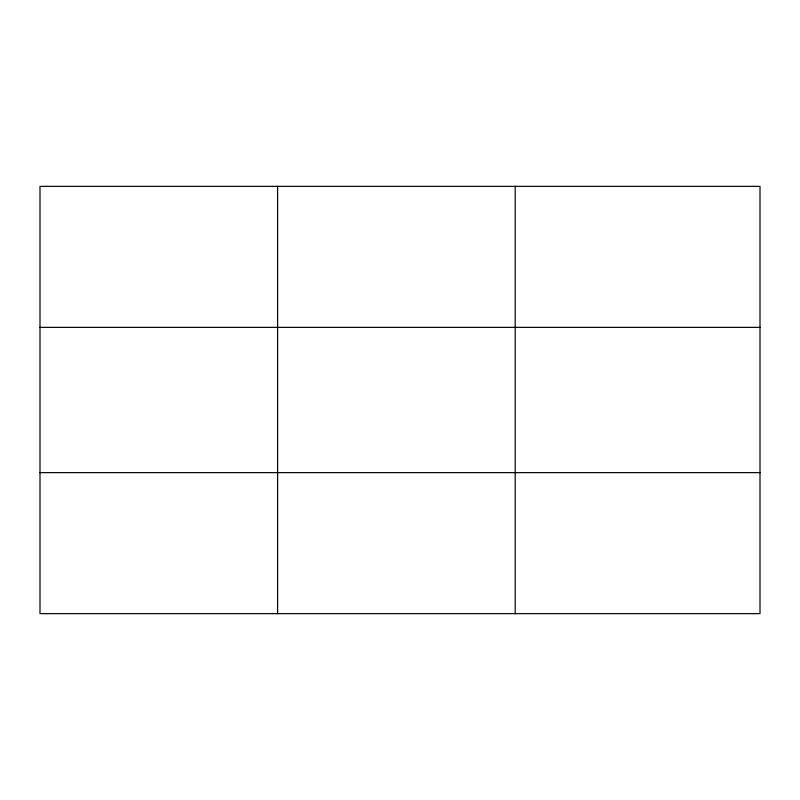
<?xml version="1.0" encoding="UTF-8"?>
<svg xmlns="http://www.w3.org/2000/svg" width="800" height="800" viewBox="0 0 800 800"><rect width="100%" height="100%" fill="white"/><g stroke="black" fill="none" stroke-linecap="round" stroke-linejoin="round"><path stroke-width="1.2" d="M277.6 186.36L277.6 613.64M515.2 186.36L515.2 613.64M760 472.64L760 613.64L40 613.64L40 186.36L760 186.36L760 472.64L40 472.64M40 327.36L760 327.36"/></g></svg>
